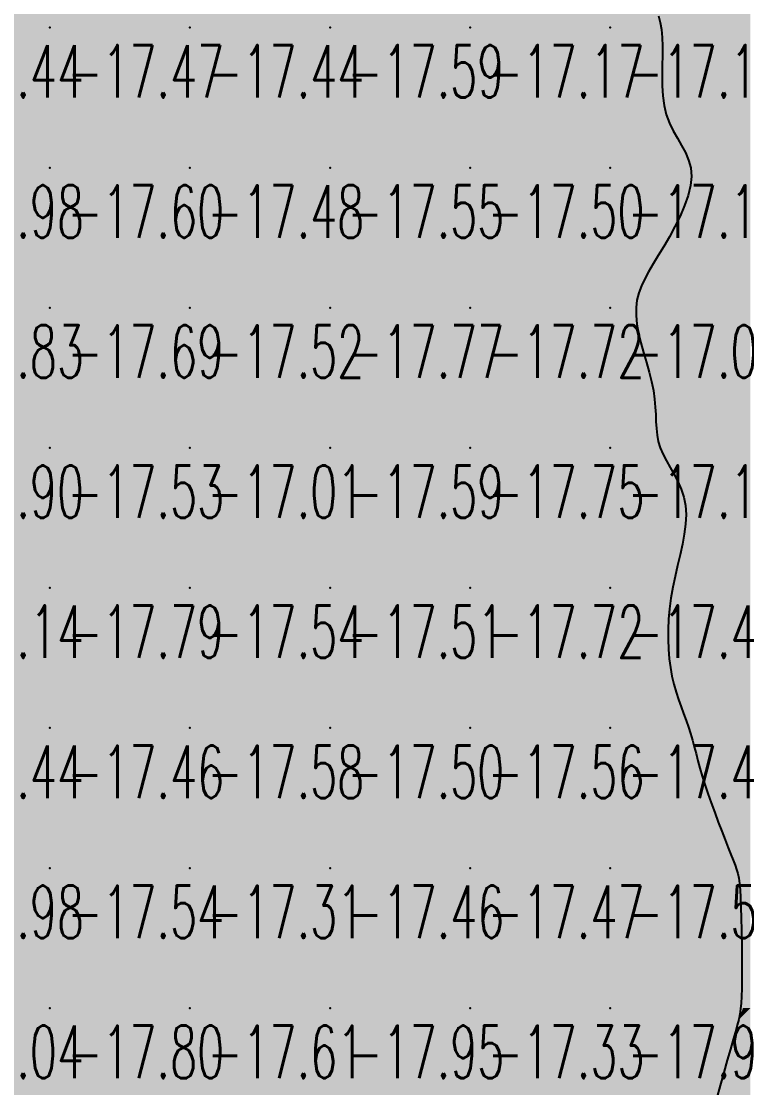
# Model space of a CAD drawing. Header units: millimetres. Extents: x 88261 to 90953, y 390274 to 392322.
# Drawn here: x 89348.2 to 89400, y 391561.6 to 391637.7 of the extents above; entities that cross this region are included whole.
import ezdxf
from ezdxf.enums import TextEntityAlignment as Align

# ---------------------------------------------------------------- set-up
doc = ezdxf.new("R2010")
doc.units = ezdxf.units.MM
doc.header["$LTSCALE"] = 25
for name, color, linetype in [('CN_03_00', 7, 'Continuous'), ('COTEAlt', 7, 'Continuous'), ('TN_COLORIAGE', 7, 'Continuous')]:
    doc.layers.add(name, color=color, linetype=linetype)
doc.styles.add('Simplex 1.0', font='Simplex.shx', dxfattribs={"width": 0.99, "height": 2.5})
doc.styles.get("Standard").update_dxf_attribs({"font": 'times.ttf'})

# ---------------------------------------------------------------- blocks, each defined once
blk = doc.blocks.new('COTE')
at = {"color": 0}
blk.add_point((0, 0), dxfattribs=at)
at = {"layer": 'COTEAlt'}
blk.add_attdef('ALT', text='', height=3.75, dxfattribs=at).set_placement((1.25, -1.25), align=Align.TOP_LEFT)

msp = doc.modelspace()

# ---------------------------------------------------------------- linework, layer by layer
at = {"layer": 'CN_03_00', "elevation": -17, "flags": 128}
msp.add_lwpolyline([(89393.703, 391638.091), (89393.814, 391637.61), (89393.9, 391637.098), (89393.953, 391636.539), (89393.972, 391635.919), (89393.967, 391635.249), (89393.953, 391634.544), (89393.944, 391633.818), (89393.955, 391633.089), (89393.998, 391632.37), (89394.089, 391631.678), (89394.242, 391631.027), (89394.465, 391630.428), (89394.738, 391629.872), (89395.038, 391629.343), (89395.338, 391628.828), (89395.614, 391628.313), (89395.84, 391627.782), (89395.992, 391627.222), (89396.045, 391626.618), (89395.98, 391625.96), (89395.809, 391625.259), (89395.554, 391624.529), (89395.232, 391623.785), (89394.863, 391623.042), (89394.468, 391622.314), (89394.065, 391621.617), (89393.675, 391620.964), (89393.313, 391620.367), (89392.989, 391619.815), (89392.706, 391619.296), (89392.469, 391618.794), (89392.284, 391618.297), (89392.156, 391617.79), (89392.088, 391617.26), (89392.087, 391616.692), (89392.154, 391616.077), (89392.276, 391615.422), (89392.439, 391614.74), (89392.627, 391614.041), (89392.825, 391613.338), (89393.017, 391612.643), (89393.188, 391611.968), (89393.323, 391611.323), (89393.411, 391610.719), (89393.462, 391610.152), (89393.491, 391609.617), (89393.512, 391609.108), (89393.541, 391608.621), (89393.591, 391608.149), (89393.677, 391607.688), (89393.815, 391607.23), (89394.013, 391606.773), (89394.258, 391606.309), (89394.531, 391605.834), (89394.811, 391605.344), (89395.08, 391604.832), (89395.319, 391604.294), (89395.508, 391603.725), (89395.628, 391603.12), (89395.665, 391602.475), (89395.63, 391601.795), (89395.535, 391601.085), (89395.398, 391600.351), (89395.232, 391599.598), (89395.053, 391598.832), (89394.876, 391598.06), (89394.715, 391597.286), (89394.583, 391596.517), (89394.483, 391595.755), (89394.415, 391595.005), (89394.377, 391594.269), (89394.371, 391593.552), (89394.396, 391592.857), (89394.451, 391592.188), (89394.538, 391591.547), (89394.654, 391590.938), (89394.796, 391590.358), (89394.955, 391589.803), (89395.128, 391589.272), (89395.307, 391588.76), (89395.487, 391588.264), (89395.662, 391587.781), (89395.825, 391587.308), (89395.973, 391586.841), (89396.109, 391586.373), (89396.239, 391585.899), (89396.37, 391585.413), (89396.506, 391584.906), (89396.653, 391584.374), (89396.818, 391583.81), (89397.005, 391583.206), (89397.219, 391582.561), (89397.454, 391581.888), (89397.702, 391581.204), (89397.955, 391580.525), (89398.206, 391579.868), (89398.446, 391579.251), (89398.668, 391578.69), (89398.863, 391578.203), (89399.027, 391577.799), (89399.161, 391577.456), (89399.268, 391577.148), (89399.353, 391576.845), (89399.42, 391576.52), (89399.471, 391576.144), (89399.512, 391575.69), (89399.545, 391575.128), (89399.574, 391574.44), (89399.599, 391573.651), (89399.62, 391572.794), (89399.636, 391571.901), (89399.647, 391571.007), (89399.651, 391570.145), (89399.649, 391569.348), (89399.64, 391568.65), (89399.623, 391568.072), (89399.595, 391567.595), (89399.553, 391567.184), (89399.494, 391566.808), (89399.414, 391566.433), (89399.31, 391566.027), (89399.178, 391565.558), (89399.016, 391564.992), (89398.822, 391564.306), (89398.599, 391563.516), (89398.355, 391562.646), (89398.096, 391561.719), (89397.827, 391560.761)], dxfattribs=at)
at = {"layer": 'TN_COLORIAGE', "color": 193}
for points in [[(89345.436, 391647.239, -17.444), (89340.249, 391644.484, -17.444), (89350.249, 391647.239, -17.444), (89340.249, 391637.239, -17.444)], [(89340.249, 391637.239, -17.804), (89350.249, 391637.239, -17.804), (89350.249, 391647.239, -17.804)], [(89350.249, 391647.239, -17.146), (89350.249, 391637.239, -17.146), (89360.249, 391647.239, -17.146)], [(89350.249, 391637.239, -17.146), (89360.249, 391637.239, -17.146), (89360.249, 391647.239, -17.146)], [(89360.249, 391647.239, -17.494), (89360.249, 391637.239, -17.494), (89370.249, 391647.239, -17.494)], [(89360.249, 391637.239, -17.494), (89370.249, 391637.239, -17.494), (89370.249, 391647.239, -17.494)], [(89370.249, 391647.239, -17.416), (89370.249, 391637.239, -17.416), (89380.249, 391647.239, -17.416)], [(89370.249, 391637.239, -17.416), (89380.249, 391637.239, -17.416), (89380.249, 391647.239, -17.416)], [(89380.249, 391647.239, -17.108), (89380.249, 391637.239, -17.108), (89390.249, 391647.239, -17.108)], [(89380.249, 391637.239, -17.108), (89390.249, 391637.239, -17.108), (89390.249, 391647.239, -17.108)], [(89390.249, 391637.239, -17), (89392.863, 391639.854, -17), (89390.249, 391647.239, -17), (89391.937, 391647.239, -17)], [(89392.863, 391639.854, -17.188), (89394.356, 391637.239, -17.188), (89390.249, 391637.239, -17.188)], [(89340.249, 391637.239, -17.475), (89340.249, 391627.239, -17.475), (89350.249, 391637.239, -17.475)], [(89340.249, 391627.239, -17.475), (89350.249, 391627.239, -17.475), (89350.249, 391637.239, -17.475)], [(89350.249, 391637.239, -17.435), (89350.249, 391627.239, -17.435), (89360.249, 391637.239, -17.435)], [(89350.249, 391627.239, -17.435), (89360.249, 391627.239, -17.435), (89360.249, 391637.239, -17.435)], [(89360.249, 391637.239, -17.591), (89360.249, 391627.239, -17.591), (89370.249, 391637.239, -17.591)], [(89360.249, 391627.239, -17.591), (89370.249, 391627.239, -17.591), (89370.249, 391637.239, -17.591)], [(89370.249, 391637.239, -17.169), (89370.249, 391627.239, -17.169), (89380.249, 391637.239, -17.169)], [(89370.249, 391627.239, -17.169), (89380.249, 391627.239, -17.169), (89380.249, 391637.239, -17.169)], [(89380.249, 391637.239, -17.188), (89380.249, 391627.239, -17.188), (89390.249, 391637.239, -17.188)], [(89380.249, 391627.239, -17.188), (89390.249, 391627.239, -17.188), (89390.249, 391637.239, -17.188)], [(89390.249, 391637.239, -17), (89394.356, 391637.239, -17), (89390.249, 391627.239, -17), (89393.431, 391630.421, -17)], [(89393.431, 391630.421, -17.126), (89397.375, 391627.239, -17.126), (89390.249, 391627.239, -17.126)], [(89340.249, 391627.239, -17.604), (89340.249, 391617.239, -17.604), (89350.249, 391627.239, -17.604)], [(89340.249, 391617.239, -17.604), (89350.249, 391617.239, -17.604), (89350.249, 391627.239, -17.604)], [(89350.249, 391627.239, -17.48), (89350.249, 391617.239, -17.48), (89360.249, 391627.239, -17.48)], [(89350.249, 391617.239, -17.48), (89360.249, 391617.239, -17.48), (89360.249, 391627.239, -17.48)], [(89360.249, 391627.239, -17.55), (89360.249, 391617.239, -17.55), (89370.249, 391627.239, -17.55)], [(89360.249, 391617.239, -17.55), (89370.249, 391617.239, -17.55), (89370.249, 391627.239, -17.55)], [(89370.249, 391627.239, -17.502), (89370.249, 391617.239, -17.502), (89380.249, 391627.239, -17.502)], [(89370.249, 391617.239, -17.502), (89380.249, 391617.239, -17.502), (89380.249, 391627.239, -17.502)], [(89380.249, 391627.239, -17.126), (89380.249, 391617.239, -17.126), (89390.249, 391627.239, -17.126)], [(89380.249, 391617.239, -17.126), (89390.249, 391617.239, -17.126), (89390.249, 391627.239, -17.126)], [(89390.249, 391627.239, -17), (89397.375, 391627.239, -17), (89390.249, 391617.239, -17), (89393.336, 391620.327, -17)], [(89391.328, 391617.239, -17.023), (89393.336, 391620.327, -17.023), (89390.249, 391617.239, -17.023)], [(89340.249, 391617.239, -17.693), (89340.249, 391607.239, -17.693), (89350.249, 391617.239, -17.693)], [(89340.249, 391607.239, -17.693), (89350.249, 391607.239, -17.693), (89350.249, 391617.239, -17.693)], [(89350.249, 391617.239, -17.517), (89350.249, 391607.239, -17.517), (89360.249, 391617.239, -17.517)], [(89350.249, 391607.239, -17.517), (89360.249, 391607.239, -17.517), (89360.249, 391617.239, -17.517)], [(89360.249, 391617.239, -17.77), (89360.249, 391607.239, -17.77), (89370.249, 391617.239, -17.77)], [(89360.249, 391607.239, -17.77), (89370.249, 391607.239, -17.77), (89370.249, 391617.239, -17.77)], [(89370.249, 391617.239, -17.717), (89370.249, 391607.239, -17.717), (89380.249, 391617.239, -17.717)], [(89370.249, 391607.239, -17.717), (89380.249, 391607.239, -17.717), (89380.249, 391617.239, -17.717)], [(89380.249, 391617.239, -17.023), (89380.249, 391607.239, -17.023), (89390.249, 391617.239, -17.023)], [(89380.249, 391607.239, -17.023), (89390.249, 391607.239, -17.023), (89390.249, 391617.239, -17.023)], [(89390.249, 391607.239, -17), (89393.875, 391610.865, -17), (89390.249, 391617.239, -17), (89391.328, 391617.239, -17)], [(89393.112, 391607.239, -17.107), (89393.875, 391610.865, -17.107), (89390.249, 391607.239, -17.107)], [(89340.249, 391602.954, -17.525), (89342.519, 391599.509, -17.525), (89340.249, 391607.239, -17.525), (89350.249, 391607.239, -17.525)], [(89344.206, 391597.239, -17.525), (89342.519, 391599.509, -17.525), (89350.249, 391597.239, -17.525), (89350.249, 391607.239, -17.525)], [(89350.249, 391607.239, -17.01), (89350.249, 391597.239, -17.01), (89360.249, 391607.239, -17.01)], [(89350.249, 391597.239, -17.01), (89360.249, 391597.239, -17.01), (89360.249, 391607.239, -17.01)], [(89360.249, 391607.239, -17.595), (89360.249, 391597.239, -17.595), (89370.249, 391607.239, -17.595)], [(89360.249, 391597.239, -17.595), (89370.249, 391597.239, -17.595), (89370.249, 391607.239, -17.595)], [(89370.249, 391607.239, -17.749), (89370.249, 391597.239, -17.749), (89380.249, 391607.239, -17.749)], [(89370.249, 391597.239, -17.749), (89380.249, 391597.239, -17.749), (89380.249, 391607.239, -17.749)], [(89380.249, 391607.239, -17.107), (89380.249, 391597.239, -17.107), (89390.249, 391607.239, -17.107)], [(89380.249, 391597.239, -17.107), (89390.249, 391597.239, -17.107), (89390.249, 391607.239, -17.107)], [(89390.249, 391597.239, -17), (89396.569, 391603.56, -17), (89390.249, 391607.239, -17), (89393.112, 391607.239, -17)], [(89394.378, 391597.239, -17.456), (89396.569, 391603.56, -17.456), (89390.249, 391597.239, -17.456)], [(89344.206, 391597.239, -17.787), (89346.975, 391593.966, -17.787), (89350.249, 391597.239, -17.787)], [(89346.975, 391593.966, -17.457), (89344.711, 391587.239, -17.457), (89350.249, 391597.239, -17.457), (89350.249, 391587.239, -17.457)], [(89350.249, 391597.239, -17.541), (89350.249, 391587.239, -17.541), (89360.249, 391597.239, -17.541)], [(89350.249, 391587.239, -17.541), (89360.249, 391587.239, -17.541), (89360.249, 391597.239, -17.541)], [(89360.249, 391597.239, -17.505), (89360.249, 391587.239, -17.505), (89370.249, 391597.239, -17.505)], [(89360.249, 391587.239, -17.505), (89370.249, 391587.239, -17.505), (89370.249, 391597.239, -17.505)], [(89370.249, 391597.239, -17.715), (89370.249, 391587.239, -17.715), (89380.249, 391597.239, -17.715)], [(89370.249, 391587.239, -17.715), (89380.249, 391587.239, -17.715), (89380.249, 391597.239, -17.715)], [(89380.249, 391597.239, -17.456), (89380.249, 391587.239, -17.456), (89390.249, 391597.239, -17.456)], [(89380.249, 391587.239, -17.456), (89390.249, 391587.239, -17.456), (89390.249, 391597.239, -17.456)], [(89390.249, 391597.239, -17), (89394.378, 391597.239, -17), (89390.249, 391587.239, -17), (89394.21, 391591.201, -17)], [(89394.21, 391591.201, -17.426), (89396.01, 391587.239, -17.426), (89390.249, 391587.239, -17.426)], [(89340.249, 391577.763, -17.457), (89344.711, 391587.239, -17.457), (89340.249, 391577.239, -17.457), (89350.249, 391587.239, -17.457)], [(89340.249, 391577.239, -17.457), (89350.249, 391577.239, -17.457), (89350.249, 391587.239, -17.457)], [(89350.249, 391587.239, -17.577), (89350.249, 391577.239, -17.577), (89360.249, 391587.239, -17.577)], [(89350.249, 391577.239, -17.577), (89360.249, 391577.239, -17.577), (89360.249, 391587.239, -17.577)], [(89360.249, 391587.239, -17.498), (89360.249, 391577.239, -17.498), (89370.249, 391587.239, -17.498)], [(89360.249, 391577.239, -17.498), (89370.249, 391577.239, -17.498), (89370.249, 391587.239, -17.498)], [(89370.249, 391587.239, -17.562), (89370.249, 391577.239, -17.562), (89380.249, 391587.239, -17.562)], [(89370.249, 391577.239, -17.562), (89380.249, 391577.239, -17.562), (89380.249, 391587.239, -17.562)], [(89380.249, 391587.239, -17.426), (89380.249, 391577.239, -17.426), (89390.249, 391587.239, -17.426)], [(89380.249, 391577.239, -17.426), (89390.249, 391577.239, -17.426), (89390.249, 391587.239, -17.426)], [(89390.249, 391577.239, -17), (89396.699, 391583.69, -17), (89390.249, 391587.239, -17), (89396.01, 391587.239, -17)], [(89396.699, 391583.69, -17.569), (89399.225, 391577.239, -17.569), (89390.249, 391577.239, -17.569)], [(89340.249, 391573.394, -17.54), (89341.024, 391568.015, -17.54), (89340.249, 391577.239, -17.54), (89350.249, 391577.239, -17.54)], [(89341.847, 391567.239, -17.54), (89341.024, 391568.015, -17.54), (89350.249, 391567.239, -17.54), (89350.249, 391577.239, -17.54)], [(89350.249, 391577.239, -17.311), (89350.249, 391567.239, -17.311), (89360.249, 391577.239, -17.311)], [(89350.249, 391567.239, -17.311), (89360.249, 391567.239, -17.311), (89360.249, 391577.239, -17.311)], [(89360.249, 391577.239, -17.456), (89360.249, 391567.239, -17.456), (89370.249, 391577.239, -17.456)], [(89360.249, 391567.239, -17.456), (89370.249, 391567.239, -17.456), (89370.249, 391577.239, -17.456)], [(89370.249, 391577.239, -17.474), (89370.249, 391567.239, -17.474), (89380.249, 391577.239, -17.474)], [(89370.249, 391567.239, -17.474), (89380.249, 391567.239, -17.474), (89380.249, 391577.239, -17.474)], [(89380.249, 391577.239, -17.569), (89380.249, 391567.239, -17.569), (89390.249, 391577.239, -17.569)], [(89380.249, 391567.239, -17.569), (89390.249, 391567.239, -17.569), (89390.249, 391577.239, -17.569)], [(89390.249, 391567.239, -17), (89399.581, 391576.572, -17), (89390.249, 391577.239, -17), (89399.225, 391577.239, -17)], [(89399.581, 391576.572, -17.907), (89399.721, 391567.239, -17.907), (89390.249, 391567.239, -17.907)], [(89341.847, 391567.239, -17.749), (89340.249, 391565.905, -17.749), (89350.249, 391567.239, -17.749), (89340.249, 391557.239, -17.749)], [(89350.249, 391560.883, -17.749), (89347.079, 391557.239, -17.749), (89350.249, 391567.239, -17.749), (89340.249, 391557.239, -17.749)], [(89350.249, 391560.883, -17.612), (89352.56, 391559.551, -17.612), (89350.249, 391567.239, -17.612), (89360.249, 391567.239, -17.612)], [(89352.56, 391559.551, -17.529), (89352.233, 391557.239, -17.529), (89360.249, 391567.239, -17.529), (89360.249, 391557.239, -17.529)], [(89360.249, 391567.239, -17.954), (89360.249, 391557.239, -17.954), (89370.249, 391567.239, -17.954)], [(89360.249, 391557.239, -17.954), (89370.249, 391557.239, -17.954), (89370.249, 391567.239, -17.954)], [(89370.249, 391567.239, -17.327), (89370.249, 391557.239, -17.327), (89380.249, 391567.239, -17.327)], [(89370.249, 391557.239, -17.327), (89380.249, 391557.239, -17.327), (89380.249, 391567.239, -17.327)], [(89380.249, 391567.239, -17.907), (89380.249, 391557.239, -17.907), (89390.249, 391567.239, -17.907)], [(89380.249, 391557.239, -17.907), (89390.249, 391557.239, -17.907), (89390.249, 391567.239, -17.907)], [(89390.249, 391567.239, -17), (89399.721, 391567.239, -17), (89390.249, 391557.239, -17), (89399.378, 391566.368, -17)], [(89396.865, 391557.239, -17.53), (89399.378, 391566.368, -17.53), (89390.249, 391557.239, -17.53)]]:
    msp.add_solid(points, dxfattribs=at)
at = {"layer": 'TN_COLORIAGE', "color": 183}
for points in [[(89394.356, 391637.239, -16.469), (89392.863, 391639.854, -16.469), (89400.249, 391637.239, -16.469), (89400.249, 391647.239, -16.469)], [(89393.431, 391630.421, -16.73), (89394.356, 391637.239, -16.73), (89400.249, 391637.239, -16.73)], [(89397.375, 391627.239, -16.73), (89393.431, 391630.421, -16.73), (89400.249, 391627.239, -16.73), (89400.249, 391637.239, -16.73)], [(89393.336, 391620.327, -16.813), (89391.328, 391617.239, -16.813), (89400.249, 391627.239, -16.813), (89400.249, 391617.239, -16.813)], [(89393.336, 391620.327, -16.949), (89397.375, 391627.239, -16.949), (89400.249, 391627.239, -16.949)], [(89391.328, 391617.239, -16.813), (89393.875, 391610.865, -16.813), (89400.249, 391617.239, -16.813)], [(89393.875, 391610.865, -16.734), (89393.112, 391607.239, -16.734), (89400.249, 391617.239, -16.734), (89400.249, 391607.239, -16.734)], [(89393.112, 391607.239, -16.734), (89396.569, 391603.56, -16.734), (89400.249, 391607.239, -16.734)], [(89396.569, 391603.56, -16.351), (89394.378, 391597.239, -16.351), (89400.249, 391607.239, -16.351), (89400.249, 391597.239, -16.351)], [(89394.21, 391591.201, -16.351), (89394.378, 391597.239, -16.351), (89400.249, 391597.239, -16.351)], [(89396.01, 391587.239, -16.351), (89394.21, 391591.201, -16.351), (89400.249, 391587.239, -16.351), (89400.249, 391597.239, -16.351)], [(89396.01, 391587.239, -16.687), (89396.699, 391583.69, -16.687), (89400.249, 391587.239, -16.687)], [(89399.225, 391577.239, -16.687), (89396.699, 391583.69, -16.687), (89400.249, 391577.239, -16.687), (89400.249, 391587.239, -16.687)], [(89399.225, 391577.239, -16.935), (89399.581, 391576.572, -16.935), (89400.249, 391577.239, -16.935)], [(89399.721, 391567.239, -16.935), (89399.581, 391576.572, -16.935), (89400.249, 391567.239, -16.935), (89400.249, 391577.239, -16.935)], [(89399.378, 391566.368, -16.729), (89396.865, 391557.239, -16.729), (89400.249, 391567.239, -16.729), (89400.249, 391557.239, -16.729)], [(89399.378, 391566.368, -16.949), (89399.721, 391567.239, -16.949), (89400.249, 391567.239, -16.949)]]:
    msp.add_solid(points, dxfattribs=at)

# ---------------------------------------------------------------- block references
at = {"layer": 'COTEAlt'}
ref = msp.add_blockref('COTE', (89340.249, 391637.239), dxfattribs=at)
ref.add_attrib('ALT', '-17.44', dxfattribs={"height": 3.75, "style": 'Simplex 1.0', "width": 0.6}).set_placement((89341.499, 391635.989), align=Align.TOP_LEFT)
ref = msp.add_blockref('COTE', (89350.249, 391637.239), dxfattribs=at)
ref.add_attrib('ALT', '-17.47', dxfattribs={"height": 3.75, "style": 'Simplex 1.0', "width": 0.6}).set_placement((89351.499, 391635.989), align=Align.TOP_LEFT)
ref = msp.add_blockref('COTE', (89360.249, 391637.239), dxfattribs=at)
ref.add_attrib('ALT', '-17.44', dxfattribs={"height": 3.75, "style": 'Simplex 1.0', "width": 0.6}).set_placement((89361.499, 391635.989), align=Align.TOP_LEFT)
ref = msp.add_blockref('COTE', (89370.249, 391637.239), dxfattribs=at)
ref.add_attrib('ALT', '-17.59', dxfattribs={"height": 3.75, "style": 'Simplex 1.0', "width": 0.6}).set_placement((89371.499, 391635.989), align=Align.TOP_LEFT)
ref = msp.add_blockref('COTE', (89380.249, 391637.239), dxfattribs=at)
ref.add_attrib('ALT', '-17.17', dxfattribs={"height": 3.75, "style": 'Simplex 1.0', "width": 0.6}).set_placement((89381.499, 391635.989), align=Align.TOP_LEFT)
ref = msp.add_blockref('COTE', (89390.249, 391637.239), dxfattribs=at)
ref.add_attrib('ALT', '-17.19', dxfattribs={"height": 3.75, "style": 'Simplex 1.0', "width": 0.6}).set_placement((89391.499, 391635.989), align=Align.TOP_LEFT)
ref = msp.add_blockref('COTE', (89340.249, 391627.239), dxfattribs=at)
ref.add_attrib('ALT', '-17.98', dxfattribs={"height": 3.75, "style": 'Simplex 1.0', "width": 0.6}).set_placement((89341.499, 391625.989), align=Align.TOP_LEFT)
ref = msp.add_blockref('COTE', (89350.249, 391627.239), dxfattribs=at)
ref.add_attrib('ALT', '-17.60', dxfattribs={"height": 3.75, "style": 'Simplex 1.0', "width": 0.6}).set_placement((89351.499, 391625.989), align=Align.TOP_LEFT)
ref = msp.add_blockref('COTE', (89360.249, 391627.239), dxfattribs=at)
ref.add_attrib('ALT', '-17.48', dxfattribs={"height": 3.75, "style": 'Simplex 1.0', "width": 0.6}).set_placement((89361.499, 391625.989), align=Align.TOP_LEFT)
ref = msp.add_blockref('COTE', (89370.249, 391627.239), dxfattribs=at)
ref.add_attrib('ALT', '-17.55', dxfattribs={"height": 3.75, "style": 'Simplex 1.0', "width": 0.6}).set_placement((89371.499, 391625.989), align=Align.TOP_LEFT)
ref = msp.add_blockref('COTE', (89380.249, 391627.239), dxfattribs=at)
ref.add_attrib('ALT', '-17.50', dxfattribs={"height": 3.75, "style": 'Simplex 1.0', "width": 0.6}).set_placement((89381.499, 391625.989), align=Align.TOP_LEFT)
ref = msp.add_blockref('COTE', (89390.249, 391627.239), dxfattribs=at)
ref.add_attrib('ALT', '-17.13', dxfattribs={"height": 3.75, "style": 'Simplex 1.0', "width": 0.6}).set_placement((89391.499, 391625.989), align=Align.TOP_LEFT)
ref = msp.add_blockref('COTE', (89340.249, 391617.239), dxfattribs=at)
ref.add_attrib('ALT', '-17.83', dxfattribs={"height": 3.75, "style": 'Simplex 1.0', "width": 0.6}).set_placement((89341.499, 391615.989), align=Align.TOP_LEFT)
ref = msp.add_blockref('COTE', (89350.249, 391617.239), dxfattribs=at)
ref.add_attrib('ALT', '-17.69', dxfattribs={"height": 3.75, "style": 'Simplex 1.0', "width": 0.6}).set_placement((89351.499, 391615.989), align=Align.TOP_LEFT)
ref = msp.add_blockref('COTE', (89360.249, 391617.239), dxfattribs=at)
ref.add_attrib('ALT', '-17.52', dxfattribs={"height": 3.75, "style": 'Simplex 1.0', "width": 0.6}).set_placement((89361.499, 391615.989), align=Align.TOP_LEFT)
ref = msp.add_blockref('COTE', (89370.249, 391617.239), dxfattribs=at)
ref.add_attrib('ALT', '-17.77', dxfattribs={"height": 3.75, "style": 'Simplex 1.0', "width": 0.6}).set_placement((89371.499, 391615.989), align=Align.TOP_LEFT)
ref = msp.add_blockref('COTE', (89380.249, 391617.239), dxfattribs=at)
ref.add_attrib('ALT', '-17.72', dxfattribs={"height": 3.75, "style": 'Simplex 1.0', "width": 0.6}).set_placement((89381.499, 391615.989), align=Align.TOP_LEFT)
ref = msp.add_blockref('COTE', (89390.249, 391617.239), dxfattribs=at)
ref.add_attrib('ALT', '-17.02', dxfattribs={"height": 3.75, "style": 'Simplex 1.0', "width": 0.6}).set_placement((89391.499, 391615.989), align=Align.TOP_LEFT)
ref = msp.add_blockref('COTE', (89340.249, 391607.239), dxfattribs=at)
ref.add_attrib('ALT', '-17.90', dxfattribs={"height": 3.75, "style": 'Simplex 1.0', "width": 0.6}).set_placement((89341.499, 391605.989), align=Align.TOP_LEFT)
ref = msp.add_blockref('COTE', (89350.249, 391607.239), dxfattribs=at)
ref.add_attrib('ALT', '-17.53', dxfattribs={"height": 3.75, "style": 'Simplex 1.0', "width": 0.6}).set_placement((89351.499, 391605.989), align=Align.TOP_LEFT)
ref = msp.add_blockref('COTE', (89360.249, 391607.239), dxfattribs=at)
ref.add_attrib('ALT', '-17.01', dxfattribs={"height": 3.75, "style": 'Simplex 1.0', "width": 0.6}).set_placement((89361.499, 391605.989), align=Align.TOP_LEFT)
ref = msp.add_blockref('COTE', (89370.249, 391607.239), dxfattribs=at)
ref.add_attrib('ALT', '-17.59', dxfattribs={"height": 3.75, "style": 'Simplex 1.0', "width": 0.6}).set_placement((89371.499, 391605.989), align=Align.TOP_LEFT)
ref = msp.add_blockref('COTE', (89380.249, 391607.239), dxfattribs=at)
ref.add_attrib('ALT', '-17.75', dxfattribs={"height": 3.75, "style": 'Simplex 1.0', "width": 0.6}).set_placement((89381.499, 391605.989), align=Align.TOP_LEFT)
ref = msp.add_blockref('COTE', (89390.249, 391607.239), dxfattribs=at)
ref.add_attrib('ALT', '-17.11', dxfattribs={"height": 3.75, "style": 'Simplex 1.0', "width": 0.6}).set_placement((89391.499, 391605.989), align=Align.TOP_LEFT)
ref = msp.add_blockref('COTE', (89340.249, 391597.239), dxfattribs=at)
ref.add_attrib('ALT', '-18.14', dxfattribs={"height": 3.75, "style": 'Simplex 1.0', "width": 0.6}).set_placement((89341.499, 391595.989), align=Align.TOP_LEFT)
ref = msp.add_blockref('COTE', (89350.249, 391597.239), dxfattribs=at)
ref.add_attrib('ALT', '-17.79', dxfattribs={"height": 3.75, "style": 'Simplex 1.0', "width": 0.6}).set_placement((89351.499, 391595.989), align=Align.TOP_LEFT)
ref = msp.add_blockref('COTE', (89360.249, 391597.239), dxfattribs=at)
ref.add_attrib('ALT', '-17.54', dxfattribs={"height": 3.75, "style": 'Simplex 1.0', "width": 0.6}).set_placement((89361.499, 391595.989), align=Align.TOP_LEFT)
ref = msp.add_blockref('COTE', (89370.249, 391597.239), dxfattribs=at)
ref.add_attrib('ALT', '-17.51', dxfattribs={"height": 3.75, "style": 'Simplex 1.0', "width": 0.6}).set_placement((89371.499, 391595.989), align=Align.TOP_LEFT)
ref = msp.add_blockref('COTE', (89380.249, 391597.239), dxfattribs=at)
ref.add_attrib('ALT', '-17.72', dxfattribs={"height": 3.75, "style": 'Simplex 1.0', "width": 0.6}).set_placement((89381.499, 391595.989), align=Align.TOP_LEFT)
ref = msp.add_blockref('COTE', (89390.249, 391597.239), dxfattribs=at)
ref.add_attrib('ALT', '-17.46', dxfattribs={"height": 3.75, "style": 'Simplex 1.0', "width": 0.6}).set_placement((89391.499, 391595.989), align=Align.TOP_LEFT)
ref = msp.add_blockref('COTE', (89340.249, 391587.239), dxfattribs=at)
ref.add_attrib('ALT', '-18.44', dxfattribs={"height": 3.75, "style": 'Simplex 1.0', "width": 0.6}).set_placement((89341.499, 391585.989), align=Align.TOP_LEFT)
ref = msp.add_blockref('COTE', (89350.249, 391587.239), dxfattribs=at)
ref.add_attrib('ALT', '-17.46', dxfattribs={"height": 3.75, "style": 'Simplex 1.0', "width": 0.6}).set_placement((89351.499, 391585.989), align=Align.TOP_LEFT)
ref = msp.add_blockref('COTE', (89360.249, 391587.239), dxfattribs=at)
ref.add_attrib('ALT', '-17.58', dxfattribs={"height": 3.75, "style": 'Simplex 1.0', "width": 0.6}).set_placement((89361.499, 391585.989), align=Align.TOP_LEFT)
ref = msp.add_blockref('COTE', (89370.249, 391587.239), dxfattribs=at)
ref.add_attrib('ALT', '-17.50', dxfattribs={"height": 3.75, "style": 'Simplex 1.0', "width": 0.6}).set_placement((89371.499, 391585.989), align=Align.TOP_LEFT)
ref = msp.add_blockref('COTE', (89380.249, 391587.239), dxfattribs=at)
ref.add_attrib('ALT', '-17.56', dxfattribs={"height": 3.75, "style": 'Simplex 1.0', "width": 0.6}).set_placement((89381.499, 391585.989), align=Align.TOP_LEFT)
ref = msp.add_blockref('COTE', (89390.249, 391587.239), dxfattribs=at)
ref.add_attrib('ALT', '-17.43', dxfattribs={"height": 3.75, "style": 'Simplex 1.0', "width": 0.6}).set_placement((89391.499, 391585.989), align=Align.TOP_LEFT)
ref = msp.add_blockref('COTE', (89340.249, 391577.239), dxfattribs=at)
ref.add_attrib('ALT', '-17.98', dxfattribs={"height": 3.75, "style": 'Simplex 1.0', "width": 0.6}).set_placement((89341.499, 391575.989), align=Align.TOP_LEFT)
ref = msp.add_blockref('COTE', (89350.249, 391577.239), dxfattribs=at)
ref.add_attrib('ALT', '-17.54', dxfattribs={"height": 3.75, "style": 'Simplex 1.0', "width": 0.6}).set_placement((89351.499, 391575.989), align=Align.TOP_LEFT)
ref = msp.add_blockref('COTE', (89360.249, 391577.239), dxfattribs=at)
ref.add_attrib('ALT', '-17.31', dxfattribs={"height": 3.75, "style": 'Simplex 1.0', "width": 0.6}).set_placement((89361.499, 391575.989), align=Align.TOP_LEFT)
ref = msp.add_blockref('COTE', (89370.249, 391577.239), dxfattribs=at)
ref.add_attrib('ALT', '-17.46', dxfattribs={"height": 3.75, "style": 'Simplex 1.0', "width": 0.6}).set_placement((89371.499, 391575.989), align=Align.TOP_LEFT)
ref = msp.add_blockref('COTE', (89380.249, 391577.239), dxfattribs=at)
ref.add_attrib('ALT', '-17.47', dxfattribs={"height": 3.75, "style": 'Simplex 1.0', "width": 0.6}).set_placement((89381.499, 391575.989), align=Align.TOP_LEFT)
ref = msp.add_blockref('COTE', (89390.249, 391577.239), dxfattribs=at)
ref.add_attrib('ALT', '-17.57', dxfattribs={"height": 3.75, "style": 'Simplex 1.0', "width": 0.6}).set_placement((89391.499, 391575.989), align=Align.TOP_LEFT)
ref = msp.add_blockref('COTE', (89340.249, 391567.239), dxfattribs=at)
ref.add_attrib('ALT', '-18.04', dxfattribs={"height": 3.75, "style": 'Simplex 1.0', "width": 0.6}).set_placement((89341.499, 391565.989), align=Align.TOP_LEFT)
ref = msp.add_blockref('COTE', (89350.249, 391567.239), dxfattribs=at)
ref.add_attrib('ALT', '-17.80', dxfattribs={"height": 3.75, "style": 'Simplex 1.0', "width": 0.6}).set_placement((89351.499, 391565.989), align=Align.TOP_LEFT)
ref = msp.add_blockref('COTE', (89360.249, 391567.239), dxfattribs=at)
ref.add_attrib('ALT', '-17.61', dxfattribs={"height": 3.75, "style": 'Simplex 1.0', "width": 0.6}).set_placement((89361.499, 391565.989), align=Align.TOP_LEFT)
ref = msp.add_blockref('COTE', (89370.249, 391567.239), dxfattribs=at)
ref.add_attrib('ALT', '-17.95', dxfattribs={"height": 3.75, "style": 'Simplex 1.0', "width": 0.6}).set_placement((89371.499, 391565.989), align=Align.TOP_LEFT)
ref = msp.add_blockref('COTE', (89380.249, 391567.239), dxfattribs=at)
ref.add_attrib('ALT', '-17.33', dxfattribs={"height": 3.75, "style": 'Simplex 1.0', "width": 0.6}).set_placement((89381.499, 391565.989), align=Align.TOP_LEFT)
ref = msp.add_blockref('COTE', (89390.249, 391567.239), dxfattribs=at)
ref.add_attrib('ALT', '-17.91', dxfattribs={"height": 3.75, "style": 'Simplex 1.0', "width": 0.6}).set_placement((89391.499, 391565.989), align=Align.TOP_LEFT)

doc.saveas('drawing.dxf')
